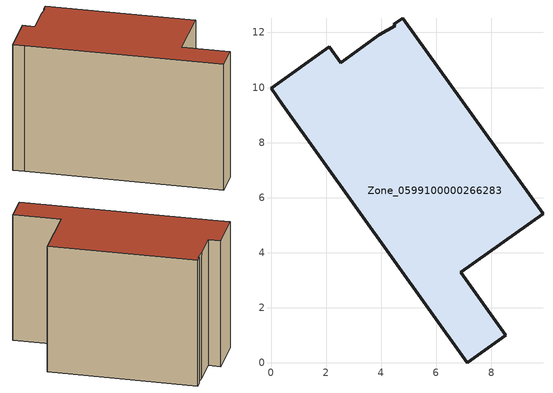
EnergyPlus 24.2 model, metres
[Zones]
Zone_0599100000266283
 floor ground (C_G): 0.4,9.39 0,9.97 2.11,11.48 2.53,10.9 3.94,11.91 4.51,12.24 4.47,12.29 4.79,12.52 9.88,5.42 6.89,3.29 8.53,1.01 7.12,0 z0
 wall outside (C_F): 2.53,10.9 2.11,11.48 0,9.97 0.4,9.39 7.12,0 8.53,1.01 6.89,3.29 9.88,5.42 4.79,12.52 4.47,12.29 4.51,12.24 3.94,11.91 2.53,10.9 z0:7.88
 roof outside (C_R): 4.51,12.24 3.94,11.91 2.53,10.9 2.11,11.48 0,9.97 0.4,9.39 7.12,0 8.53,1.01 6.89,3.29 9.88,5.42 4.79,12.52 4.47,12.29 z7.88
[BUILDING]
Pand.0599100000266283: North Axis=0; Terrain=City; Loads Convergence Tolerance Value=0.04; Temperature Convergence Tolerance Value=0.4; Solar Distribution=FullExterior; Maximum Number of Warmup Days=25; Minimum Number of Warmup Days=1
[Site:Location]
Rotterdam.The.Hague.AP_ZH_NLD Design_Conditions: Latitude=51.96; Longitude=4.45; Time Zone=1; Elevation=-4.5
[SITE:GROUNDTEMPERATURE:BUILDINGSURFACE]
18, 18, 18, 18, 18, 18, 18, 18, 18, 18, 18, 18
[MATERIAL] Thermal Absorptance=0.9; Solar Absorptance=0.7; Visible Absorptance=0.7
Name | Roughness | Thickness | Conductivity | Density | Specific Heat
G.TI.1975-1991 | MediumSmooth | 0.15 | 0.288461 | 540 | 1210
F.TI.1975-1991 | Rough | 0.3 | 0.230769 | 1920 | 840
R.TI.1975-1991 | MediumRough | 0.2 | 0.153846 | 1500 | 1000
[CONSTRUCTION]
C_G: G.TI.1975-1991
C_F: F.TI.1975-1991
C_R: R.TI.1975-1991
[ZONE]
Zone_0599100000266283: Type=1; Multiplier=1; Ceiling Height=Autocalculate; Volume=Autocalculate; Floor Area=autocalculate; Part of Total Floor Area=Yes
[ZONEINFILTRATION:DESIGNFLOWRATE]
Infil_Zone_0599100000266283: Zone or ZoneList or Space or SpaceList=Zone_0599100000266283; Schedule=AlwaysOn; Design Flow Rate Calculation Method=Flow/Area; Flow Rate per Floor Area=0.003; Constant Term Coefficient=1; Temperature Term Coefficient=0; Velocity Term Coefficient=0; Velocity Squared Term Coefficient=0
[HVACTEMPLATE:ZONE:IDEALLOADSAIRSYSTEM]
Zone_0599100000266283: Maximum Heating Supply Air Temperature=50; Minimum Cooling Supply Air Temperature=13; Maximum Heating Supply Air Humidity Ratio=0.0156; Minimum Cooling Supply Air Humidity Ratio=0.0077; Heating Limit=NoLimit; Cooling Limit=NoLimit; Dehumidification Control Type=ConstantSensibleHeatRatio; Cooling Sensible Heat Ratio=0.7; Dehumidification Setpoint=60; Humidification Control Type=None; Humidification Setpoint=30; Outdoor Air Method=None; Outdoor Air Flow Rate per Person=0.00944; Outdoor Air Flow Rate per Zone Floor Area=0; Outdoor Air Flow Rate per Zone=0; Demand Controlled Ventilation Type=None; Outdoor Air Economizer Type=NoEconomizer; Heat Recovery Type=None; Sensible Heat Recovery Effectiveness=0.7; Latent Heat Recovery Effectiveness=0.65
[ZONECONTROL:THERMOSTAT]
ThermostatControl_Zone_0599100000266283: Zone or ZoneList=Zone_0599100000266283; Control Type Schedule=DualSetpointControlType; Control 1=Thermostat_Zone_0599100000266283; Temperature Difference Between Cutout And Setpoint=0
[THERMOSTATSETPOINT:DUALSETPOINT]
Thermostat_Zone_0599100000266283: Heating Setpoint Temperature Schedule=HeatingSetpoint_Zone_0599100000266283; Cooling Setpoint Temperature Schedule=CoolingSetpoint_Zone_0599100000266283
[SCHEDULE:COMPACT]
HeatingSetpoint_Zone_0599100000266283: Through: 12/31, For: AllDays, Until: 24:00, 21
CoolingSetpoint_Zone_0599100000266283: Through: 12/31, For: AllDays, Until: 24:00, 24
DualSetpointControlType: Through: 12/31, For: AllDays, Until: 24:00, 4
AlwaysOn: Through: 12/31, For: AllDays, Until: 24:00, 1
